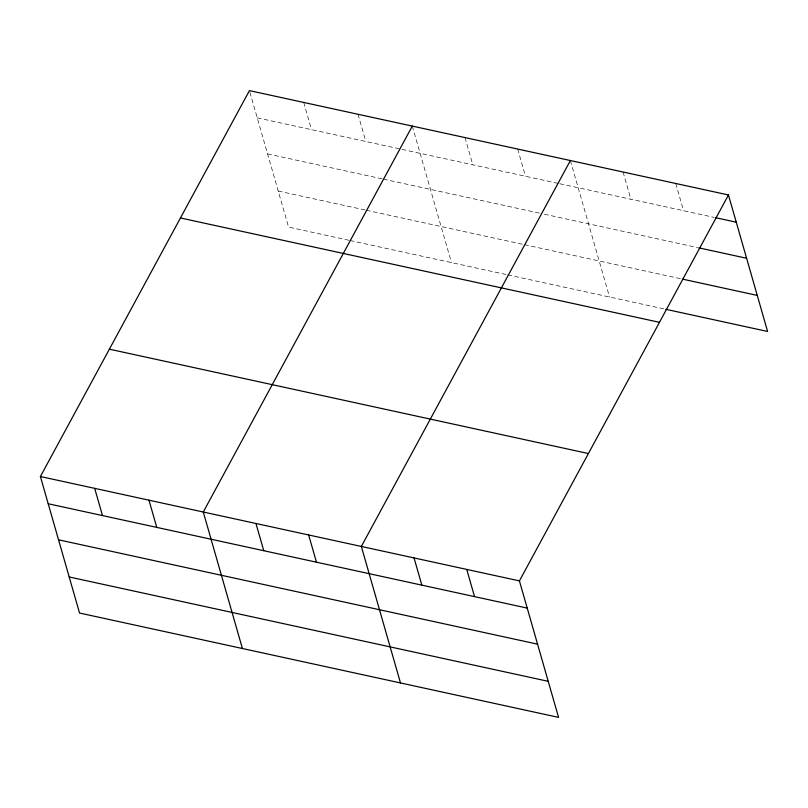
<?xml version="1.0" encoding="UTF-8"?>
<svg xmlns="http://www.w3.org/2000/svg" width="808" height="808" viewBox="0 0 808 808"><rect width="100%" height="100%" fill="white"/><g stroke="black" fill="none" stroke-linecap="round" stroke-linejoin="round"><path stroke-width="0.61" stroke-dasharray="4.04 3.03" d="M257.247 117.837L400.808 149.116M402.01 149.379L558.58 183.487M559.803 183.749L714.211 217.392M267.579 153.894L382.194 178.861M383.396 179.124L539.512 213.14M544.41 214.211L697.587 247.581M278.235 191.052L365.095 209.979M366.307 210.242L523.21 244.42M524.432 244.683L681.285 278.861M348.894 240.259L288.577 227.109L249.773 91.799M350.106 240.521L506.586 274.609M507.818 274.871L664.671 309.05M675.771 183.497L683.568 210.716M623.079 172.013L630.876 199.233M570.387 160.54L609.525 297.031M517.686 149.056L525.493 176.275M464.994 137.572L472.801 164.792M412.302 126.099L451.45 262.6M358.015 114.271L365.822 141.491M303.727 102.444L311.534 129.664"/><path stroke-width="1.21" d="M728.462 194.97L519.423 580.891L558.56 717.383L79.537 613.03L40.4 476.528L249.44 90.617L728.462 194.97L767.6 331.472L665.893 309.312M412.302 126.099L203.273 512.009L242.41 648.511M570.387 160.54L361.348 546.45L400.485 682.942M715.433 217.655L736.27 222.19M698.819 247.844L746.602 258.257M682.508 279.124L757.258 295.415M180.457 217.968L659.48 322.321M109.383 349.177L588.406 453.541M40.4 476.528L519.423 580.891M48.207 503.748L527.23 608.101M58.55 539.805L537.572 644.168M69.195 576.962L548.218 681.326M466.731 569.408L474.538 596.627M414.039 557.924L421.847 585.144M308.656 534.967L316.453 562.186M255.964 523.493L263.761 550.713M148.975 500.182L156.782 527.402M94.688 488.355L102.495 515.575"/></g></svg>
